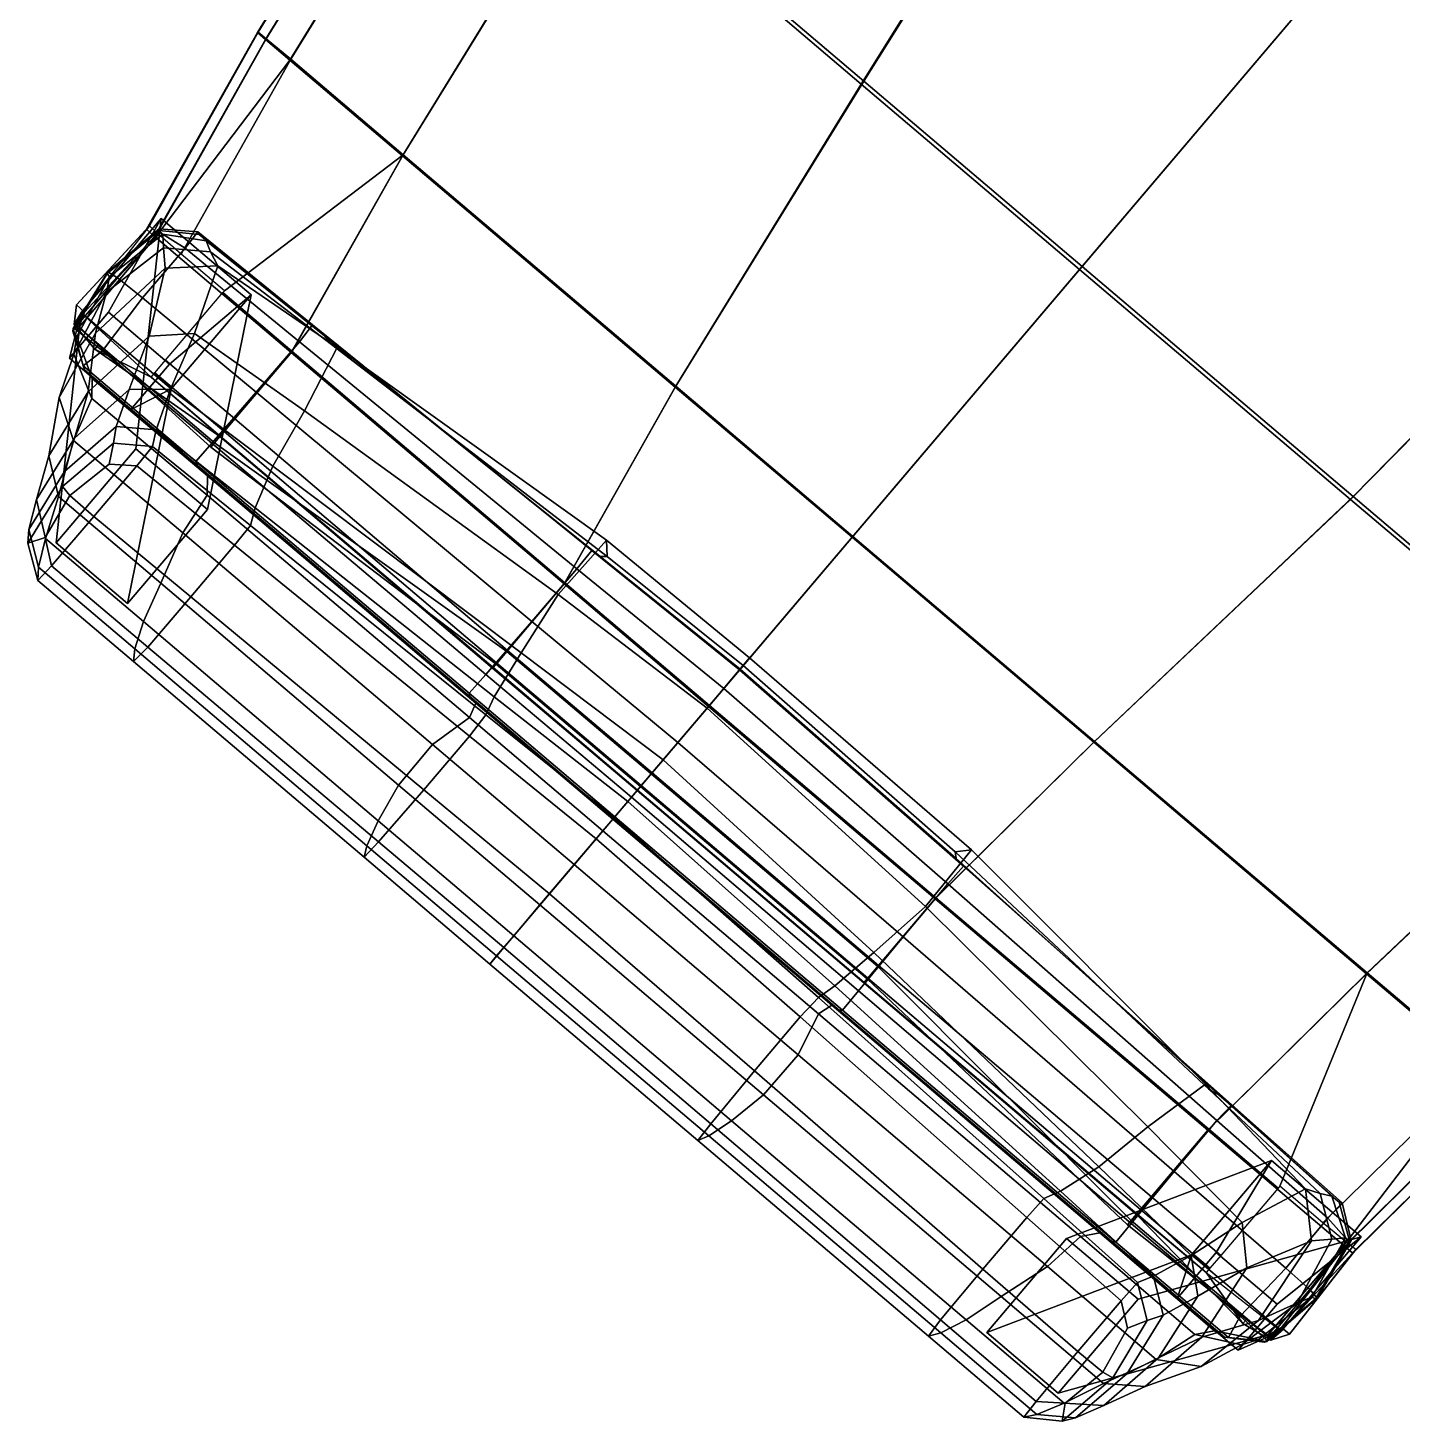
# Model space of a CAD drawing. Header units: millimetres. Extents: x -85 to 88, y -69 to 82.
# Drawn here: x -71.35 to -37.29, y -69.07 to -34.52 of the extents above; entities that cross this region are included whole.
import ezdxf

# ---------------------------------------------------------------- set-up
doc = ezdxf.new("R2010")
doc.units = ezdxf.units.MM
doc.header["$MEASUREMENT"] = 0
doc.layers.add('POLANTIS 1', color=41, linetype='Continuous')
doc.layers.add('POLANTIS 2', color=252, linetype='Continuous')

msp = doc.modelspace()

# ---------------------------------------------------------------- meshes
at = {"layer": 'POLANTIS 1'}
mesh = msp.add_polyface(dxfattribs=at)
corners = [(-9.926, -35.59, -36.719), (-10.893, -36.729, -36.719), (-12.406, -35.445, -36.719), (-11.438, -34.306, -36.719), (-13.56, -36.022, 6.89), (-11.332, -37.913, 6.89), (-9.352, -35.582, 6.89), (-11.581, -33.69, 6.89), (-11.581, -33.69, 6.89), (-9.352, -35.582, 6.89), (-9.926, -35.59, -36.719), (-11.438, -34.306, -36.719), (-9.352, -35.582, 6.89), (-11.332, -37.913, 6.89), (-10.893, -36.729, -36.719), (-9.926, -35.59, -36.719), (-11.332, -37.913, 6.89), (-13.56, -36.022, 6.89), (-12.406, -35.445, -36.719), (-10.893, -36.729, -36.719), (-13.56, -36.022, 6.89), (-11.581, -33.69, 6.89), (-11.438, -34.306, -36.719), (-12.406, -35.445, -36.719), (-42.865, -66.022, -36.719), (-41.898, -64.882, -36.719), (-40.385, -66.166, -36.719), (-41.352, -67.306, -36.719), (-43.835, -66.044, 59.603), (-45.607, -64.539, 59.603), (-47.587, -66.87, 59.603), (-45.814, -68.375, 59.603), (-40.284, -66.83, 6.89), (-42.512, -64.939, 6.89), (-42.865, -66.022, -36.719), (-41.352, -67.306, -36.719), (-42.512, -64.939, 6.89), (-40.533, -62.607, 6.89), (-41.898, -64.882, -36.719), (-42.865, -66.022, -36.719), (-40.533, -62.607, 6.89), (-38.304, -64.499, 6.89), (-40.385, -66.166, -36.719), (-41.898, -64.882, -36.719), (-38.304, -64.499, 6.89), (-40.284, -66.83, 6.89), (-41.352, -67.306, -36.719), (-40.385, -66.166, -36.719), (-45.814, -68.375, 59.603), (-47.587, -66.87, 59.603), (-42.512, -64.939, 6.89), (-40.284, -66.83, 6.89), (-47.587, -66.87, 59.603), (-45.607, -64.539, 59.603), (-40.533, -62.607, 6.89), (-42.512, -64.939, 6.89), (-45.607, -64.539, 59.603), (-43.835, -66.044, 59.603), (-38.304, -64.499, 6.89), (-40.533, -62.607, 6.89), (-43.835, -66.044, 59.603), (-45.814, -68.375, 59.603), (-40.284, -66.83, 6.89), (-38.304, -64.499, 6.89), (-45.626, -7.246, -36.719), (-47.139, -5.962, -36.719), (-46.171, -4.823, -36.719), (-44.659, -6.107, -36.719), (-46.257, -4.256, 6.89), (-48.236, -6.587, 6.89), (-46.007, -8.479, 6.89), (-44.028, -6.147, 6.89), (-46.171, -4.823, -36.719), (-46.257, -4.256, 6.89), (-44.028, -6.147, 6.89), (-44.659, -6.107, -36.719), (-47.139, -5.962, -36.719), (-48.236, -6.587, 6.89), (-46.257, -4.256, 6.89), (-46.171, -4.823, -36.719), (-45.626, -7.246, -36.719), (-46.007, -8.479, 6.89), (-48.236, -6.587, 6.89), (-47.139, -5.962, -36.719), (-44.659, -6.107, -36.719), (-44.028, -6.147, 6.89), (-46.007, -8.479, 6.89), (-45.626, -7.246, -36.719), (-69.357, -41.574, -36.719), (-67.844, -42.858, -36.719), (-68.812, -43.997, -36.719), (-70.324, -42.713, -36.719), (-68.882, -48.794, 59.603), (-66.903, -46.462, 59.603), (-68.675, -44.957, 59.603), (-70.655, -47.289, 59.603), (-68.812, -43.997, -36.719), (-67.8, -43.473, 6.89), (-70.029, -41.581, 6.89), (-70.324, -42.713, -36.719), (-67.844, -42.858, -36.719), (-65.821, -41.141, 6.89), (-67.8, -43.473, 6.89), (-68.812, -43.997, -36.719), (-69.357, -41.574, -36.719), (-68.049, -39.25, 6.89), (-65.821, -41.141, 6.89), (-67.844, -42.858, -36.719), (-70.324, -42.713, -36.719), (-70.029, -41.581, 6.89), (-68.049, -39.25, 6.89), (-69.357, -41.574, -36.719), (-67.8, -43.473, 6.89), (-68.882, -48.794, 59.603), (-70.655, -47.289, 59.603), (-70.029, -41.581, 6.89), (-65.821, -41.141, 6.89), (-66.903, -46.462, 59.603), (-68.882, -48.794, 59.603), (-67.8, -43.473, 6.89), (-68.049, -39.25, 6.89), (-68.675, -44.957, 59.603), (-66.903, -46.462, 59.603), (-65.821, -41.141, 6.89), (-70.029, -41.581, 6.89), (-70.655, -47.289, 59.603), (-68.675, -44.957, 59.603), (-68.049, -39.25, 6.89)]
mesh.append_faces([[corners[k] for k in face] for face in [(0, 1, 2, 3), (4, 5, 6, 7), (8, 9, 10, 11), (12, 13, 14, 15), (16, 17, 18, 19), (20, 21, 22, 23), (24, 25, 26, 27), (28, 29, 30, 31), (32, 33, 34, 35), (36, 37, 38, 39), (40, 41, 42, 43), (44, 45, 46, 47), (48, 49, 50, 51), (52, 53, 54, 55), (56, 57, 58, 59), (60, 61, 62, 63), (64, 65, 66, 67), (68, 69, 70, 71), (72, 73, 74, 75), (76, 77, 78, 79), (80, 81, 82, 83), (84, 85, 86, 87), (88, 89, 90, 91), (92, 93, 94, 95), (96, 97, 98, 99), (100, 101, 102, 103), (104, 105, 106, 107), (108, 109, 110, 111), (112, 113, 114, 115), (116, 117, 118, 119), (120, 121, 122, 123), (124, 125, 126, 127)]])
at = {"layer": 'POLANTIS 2'}
mesh = msp.add_polyface(dxfattribs=at)
corners = [(-68.009, -39.638, 11.916), (-69.327, -40.7, 11.619), (-69.402, -41.073, 16.36), (-67.987, -39.979, 16.699), (-69.384, -40.617, 11.276), (-68.094, -39.551, 11.523), (-68.095, -39.507, 10.955), (-69.368, -40.572, 10.725), (-69.129, -40.719, 10.235), (-68.061, -39.604, 10.464), (-67.109, -39.646, 11.614), (-66.933, -39.803, 12.044), (-64.003, -42.163, 12.111), (-64.24, -41.958, 11.638), (-68.009, -39.638, 11.916), (-68.094, -39.551, 11.523), (-66.824, -40.077, 16.861), (-67.987, -39.979, 16.699), (-63.83, -42.376, 16.968), (-67.454, -39.989, 10.466), (-68.51, -41.217, 10.073), (-69.129, -40.719, 10.235), (-68.061, -39.604, 10.464), (-67.139, -39.582, 11.034), (-64.297, -41.887, 11.043), (-64.619, -42.31, 10.473), (-68.095, -39.507, 10.955), (-67.139, -39.582, 11.034), (-67.454, -39.989, 10.466), (-68.061, -39.604, 10.464), (-67.109, -39.646, 11.614), (-67.139, -39.582, 11.034), (-64.297, -41.887, 11.043), (-69.678, -42.094, 27.217), (-67.946, -40.484, 27.527), (-66.646, -40.42, 27.707), (-66.824, -40.077, 16.861), (-67.221, -42.103, 42.537), (-68.342, -42.169, 42.434), (-62.069, -37.693, 11.252), (-55.305, -43.428, 11.703), (-50.697, -35.919, 12.128), (-57.448, -30.17, 11.577), (-48.793, -8.228, 5.527), (-48.119, -6.387, 5.495), (-47.912, -6.55, 5.21), (-48.555, -8.355, 5.23), (-62.049, -37.67, 5.263), (-66.48, -41.04, 5.187), (-67.551, -40.132, 5.187), (-64.838, -35.303, 5.263), (-66.52, -41.087, 5.186), (-64.801, -42.546, 5.186), (-68.149, -39.615, 5.285), (-65.442, -34.793, 5.381), (-60.182, -27.738, 5.305), (-60.788, -27.23, 5.437), (-57.394, -30.105, 5.305), (-48.153, -9.102, 10.592), (-46.347, -5.927, 10.435), (-46.934, -5.397, 9.838), (-48.732, -8.564, 9.98), (-69.947, -41.569, 9.858), (-70.091, -41.952, 10.448), (-68.192, -39.715, 10.62), (-68.215, -39.693, 10.012), (-50.633, -35.844, 5.305), (-55.289, -43.409, 5.263), (-44.376, -25.796, 11.698), (-51.09, -20.003, 11.237), (-65.442, -34.793, 5.381), (-65.647, -34.627, 5.736), (-60.998, -27.071, 5.832), (-60.788, -27.23, 5.437), (-68.149, -39.615, 5.285), (-68.336, -39.429, 5.579), (-65.652, -34.634, 6.687), (-61.01, -27.085, 6.838), (-54.321, -16.936, 5.35), (-53.71, -17.437, 5.231), (-47.94, -8.852, 5.132), (-48.555, -8.355, 5.23), (-50.921, -19.805, 5.231), (-45.151, -11.219, 5.132), (-65.461, -34.815, 10.406), (-64.859, -35.327, 11.055), (-60.233, -27.798, 11.334), (-60.831, -27.282, 10.657), (-64.859, -35.327, 11.055), (-65.461, -34.815, 10.406), (-68.192, -39.715, 10.62), (-64.824, -42.572, 10.747), (-44.161, -25.543, 5.231), (-54.321, -16.936, 5.35), (-54.548, -16.796, 5.706), (-54.583, -16.837, 6.66), (-48.843, -8.287, 6.402), (-54.444, -17.081, 10.384), (-53.857, -17.61, 11.035), (-45.397, -11.508, 10.728), (-47.308, -7.059, 5.114), (-47.912, -6.55, 5.21), (-47.106, -5.193, 8.116), (-48.892, -8.345, 8.235), (-46.934, -5.397, 9.838), (-48.732, -8.564, 9.98), (-68.411, -39.518, 8.272), (-70.144, -41.393, 8.145), (-65.657, -34.64, 8.597), (-61.023, -27.1, 8.803), (-60.831, -27.282, 10.657), (-54.617, -16.877, 8.573), (-54.444, -17.081, 10.384), (-70.208, -41.876, 8.128), (-70.03, -41.587, 6.89)]
mesh.append_faces([[corners[k] for k in face] for face in [(0, 1, 2, 3), (4, 1, 0, 5), (6, 7, 4, 5), (8, 7, 6, 9), (10, 11, 12, 13), (14, 11, 10, 15), (16, 11, 14, 17), (12, 11, 16, 18), (19, 20, 21, 22), (19, 23, 24, 25), (26, 27, 28, 29), (30, 31, 6, 5), (32, 27, 10, 13), (2, 33, 34, 3), (34, 35, 36, 3), (37, 35, 34, 38), (39, 40, 41, 42), (43, 44, 45, 46), (47, 48, 49, 50), (51, 48, 47, 52), (50, 49, 53, 54), (55, 50, 54, 56), (47, 50, 55, 57), (58, 59, 60, 61), (62, 63, 64, 65), (66, 67, 47, 57), (41, 68, 69, 42), (70, 71, 72, 73), (70, 74, 75, 71), (71, 75, 76, 76), (72, 71, 76, 77), (78, 79, 55, 56), (80, 79, 78, 81), (82, 79, 80, 83), (55, 79, 82, 57), (84, 85, 86, 87), (64, 88, 89, 65), (39, 85, 90, 91), (86, 85, 39, 42), (82, 92, 66, 57), (93, 94, 43, 46), (72, 94, 93, 73), (95, 94, 72, 77), (43, 94, 95, 96), (97, 98, 58, 61), (86, 98, 97, 87), (69, 98, 86, 42), (58, 98, 69, 99), (100, 80, 81, 101), (102, 44, 96, 103), (104, 102, 103, 105), (106, 107, 62, 65), (106, 75, 107, 107), (76, 75, 106, 108), (89, 108, 106, 65), (109, 108, 89, 110), (76, 108, 109, 77), (109, 111, 95, 77), (112, 111, 109, 110), (103, 111, 112, 105), (95, 111, 103, 96), (96, 44, 43, 43), (113, 107, 75, 114)]])
mesh = msp.add_polyface(dxfattribs=at)
corners = [(-11.347, -37.588, 5.21), (-11.153, -37.766, 5.495), (-12.497, -39.039, 5.527), (-12.66, -38.825, 5.23), (-13.208, -32.906, 5.104), (-19.968, -27.168, 5.104), (-19.705, -26.857, 5.218), (-12.944, -32.596, 5.205), (-20.249, -27.499, 5.099), (-13.489, -33.238, 5.099), (-9.937, -36.334, 8.106), (-9.634, -35.977, 8.094), (-9.84, -35.812, 9.807), (-10.149, -36.176, 9.825), (-9.57, -35.495, 8.089), (-9.798, -35.447, 9.36), (-9.564, -35.487, 6.89), (-9.629, -35.971, 6.89), (-9.927, -36.322, 6.89), (-13.798, -33.601, 10.547), (-10.987, -35.943, 10.435), (-10.756, -35.671, 10.419), (-13.55, -33.309, 10.525), (-10.369, -36.436, 9.838), (-10.149, -36.176, 9.825), (-13.462, -38.549, 10.592), (-12.837, -39.033, 9.98), (-16.285, -36.221, 10.728), (-12.944, -32.596, 5.205), (-12.861, -32.497, 5.491), (-11.059, -34.026, 5.477), (-11.14, -34.127, 5.201), (-12.867, -32.504, 6.349), (-11.403, -34.439, 5.104), (-11.684, -34.77, 5.099), (-13.232, -32.934, 10.495), (-10.444, -35.303, 10.398), (-10.177, -34.989, 9.811), (-12.965, -32.62, 9.895), (-9.84, -35.812, 9.807), (-9.798, -35.447, 9.36), (-9.84, -35.812, 9.807), (-10.444, -35.303, 10.398), (-13.232, -32.934, 10.495), (-19.705, -26.857, 5.218), (-19.62, -26.758, 5.544), (-19.626, -26.765, 6.454), (-19.724, -26.881, 10.098), (-19.99, -27.194, 10.728), (-19.99, -27.194, 10.728), (-20.321, -27.583, 10.777), (-23.117, -30.567, 11.048), (-30.258, -37.78, 11.698), (-23.451, -43.464, 11.237), (-38.568, -46.215, 12.128), (-31.799, -51.943, 11.577), (-19.9, -46.155, 5.35), (-20.494, -45.633, 5.231), (-13.25, -38.299, 5.132), (-12.66, -38.825, 5.23), (-23.283, -43.266, 5.231), (-16.039, -35.931, 5.132), (-38.504, -46.14, 5.305), (-30.043, -37.527, 5.231), (-31.744, -51.878, 5.305), (-22.799, -30.193, 5.132), (-19.725, -46.356, 5.706), (-19.9, -46.155, 5.35), (-19.759, -46.396, 6.66), (-12.546, -39.098, 6.402), (-20.641, -45.806, 11.035), (-20.023, -46.299, 10.384), (-20.606, -27.919, 10.812), (-11.948, -37.075, 5.114), (-11.347, -37.588, 5.21), (-12.932, -36.24, 5.114), (-20.386, -27.66, 5.098), (-13.626, -33.398, 5.098), (-10.139, -36.572, 8.116), (-12.596, -39.156, 8.235), (-10.369, -36.436, 9.838), (-12.837, -39.033, 9.98), (-9.57, -35.495, 8.089), (-9.564, -35.487, 6.89), (-10.08, -34.874, 6.89), (-10.084, -34.879, 8.1), (-12.873, -32.511, 8.165), (-19.632, -26.771, 8.323), (-20.023, -46.299, 10.384), (-19.794, -46.437, 8.573), (-11.14, -34.127, 5.201), (-11.82, -34.931, 5.098), (-45.29, -40.518, 12.456), (-37.671, -31.543, 11.973), (-31.138, -23.845, 11.239), (-37.429, -31.257, 5.231), (-30.777, -23.421, 5.132), (-45.222, -40.438, 5.305), (-28.765, -21.05, 10.971), (-28.517, -20.758, 5.098), (-44.376, -25.796, 11.698), (-50.697, -35.919, 12.128), (-44.161, -25.543, 5.231), (-50.633, -35.844, 5.305)]
mesh.append_faces([[corners[k] for k in face] for face in [(0, 1, 2, 3), (4, 5, 6, 7), (8, 5, 4, 9), (10, 11, 12, 13), (12, 11, 14, 15), (16, 14, 11, 17), (17, 11, 10, 18), (19, 20, 21, 22), (21, 20, 23, 24), (23, 20, 25, 26), (25, 20, 19, 27), (28, 29, 30, 31), (30, 29, 32, 32), (9, 4, 33, 34), (35, 36, 37, 38), (37, 36, 39, 40), (41, 42, 21, 24), (21, 42, 43, 22), (44, 45, 29, 28), (29, 45, 46, 32), (47, 48, 35, 38), (43, 49, 50, 22), (51, 52, 53, 27), (53, 52, 54, 55), (56, 57, 58, 59), (58, 57, 60, 61), (62, 63, 60, 64), (60, 63, 65, 61), (2, 66, 67, 3), (68, 66, 2, 69), (25, 70, 71, 26), (53, 70, 25, 27), (50, 72, 19, 22), (19, 72, 51, 27), (59, 58, 73, 74), (61, 75, 73, 58), (65, 76, 77, 61), (77, 76, 8, 9), (69, 1, 78, 79), (79, 78, 80, 81), (80, 78, 10, 13), (82, 83, 84, 85), (82, 85, 37, 40), (37, 85, 86, 38), (86, 85, 84, 30), (86, 30, 32, 32), (46, 87, 86, 32), (86, 87, 47, 38), (88, 89, 79, 81), (79, 89, 68, 69), (1, 18, 10, 78), (1, 69, 2, 2), (90, 33, 4, 7), (34, 91, 77, 9), (61, 77, 91, 75), (92, 54, 52, 93), (93, 52, 51, 94), (95, 96, 65, 63), (97, 95, 63, 62), (94, 51, 72, 98), (96, 99, 76, 65), (100, 101, 92, 93), (102, 95, 97, 103)]])
mesh = msp.add_polyface(dxfattribs=at)
corners = [(-70.141, -42.178, 11.333), (-69.327, -40.7, 11.619), (-69.384, -40.617, 11.276), (-70.238, -42.043, 11.032), (-69.402, -41.073, 16.36), (-70.21, -42.61, 16.04), (-69.233, -44.818, 59.942), (-70.495, -45.892, 59.712), (-70.315, -46.116, 60.201), (-69.34, -45.337, 60.244), (-70.446, -45.521, 57.094), (-69.162, -44.41, 57.328), (-70.231, -41.977, 10.496), (-69.368, -40.572, 10.725), (-69.129, -40.719, 10.235), (-70.2, -41.979, 10.008), (-70.595, -46.144, 41.807), (-70.918, -47.181, 50.213), (-71.138, -46.22, 50.295), (-70.834, -45.138, 41.895), (-69.502, -42.533, 10.023), (-68.51, -41.217, 10.073), (-65.696, -43.559, 10.077), (-66.792, -44.822, 10.008), (-69.129, -40.719, 10.235), (-70.2, -41.979, 10.008), (-67.454, -39.989, 10.466), (-64.619, -42.31, 10.473), (-70.315, -46.116, 60.201), (-69.715, -46.641, 60.364), (-68.648, -45.38, 60.431), (-69.34, -45.337, 60.244), (-69.952, -43, 10.951), (-69.978, -42.905, 10.42), (-67.189, -45.272, 10.42), (-67.146, -45.378, 10.949), (-70.231, -41.977, 10.496), (-70.238, -42.043, 11.032), (-69.502, -42.533, 10.023), (-70.2, -41.979, 10.008), (-67.189, -45.272, 10.42), (-69.978, -42.905, 10.42), (-68.17, -44.488, 57.409), (-68.267, -44.901, 60.02), (-65.835, -46.861, 60.03), (-65.722, -46.425, 57.421), (-68.267, -44.901, 60.02), (-68.17, -44.488, 57.409), (-68.267, -44.901, 60.02), (-69.233, -44.818, 59.942), (-65.835, -46.861, 60.03), (-66.231, -47.347, 60.439), (-57.747, -47.938, 10.491), (-58.862, -49.245, 10.087), (-64.297, -41.887, 11.043), (-57.377, -47.48, 11.065), (-57.326, -47.512, 11.684), (-57.377, -47.48, 11.065), (-64.297, -41.887, 11.043), (-64.24, -41.958, 11.638), (-63.685, -42.445, 27.797), (-57.01, -47.224, 27.946), (-56.992, -47.632, 17.152), (-63.83, -42.376, 16.968), (-58.208, -48.576, 42.648), (-64.497, -44.022, 42.574), (-70.193, -44.698, 50.54), (-69.86, -43.548, 42.163), (-71.327, -46.963, 56.86), (-68.839, -43.486, 50.787), (-68.342, -42.169, 42.434), (-70.574, -43.688, 26.912), (-70.222, -44.756, 26.809), (-70.595, -46.144, 41.807), (-70.834, -45.138, 41.895), (-69.766, -43.709, 15.935), (-70.21, -42.61, 16.04), (-67.509, -47.044, 26.805), (-66.909, -46.113, 15.927), (-67.821, -43.485, 50.874), (-67.221, -42.103, 42.537), (-65.28, -45.389, 50.893), (-67.821, -43.485, 50.874), (-67.221, -42.103, 42.537), (-70.574, -43.688, 26.912), (-69.678, -42.094, 27.217), (-67.946, -40.484, 27.527), (-66.646, -40.42, 27.707), (-66.824, -40.077, 16.861), (-64.003, -42.163, 12.111), (-57.166, -47.634, 12.224), (-70.141, -42.178, 11.333), (-69.756, -43.215, 11.238), (-66.897, -45.628, 11.233), (-58.062, -48.308, 11.046), (-55.305, -43.428, 11.703), (-62.069, -37.693, 11.252), (-64.824, -42.572, 10.747), (-69.61, -42.393, 9.85), (-69.694, -42.491, 8.135), (-66.595, -44.658, 8.2), (-66.814, -44.917, 9.934), (-70.208, -41.876, 8.128), (-70.127, -41.881, 9.849), (-70.03, -41.587, 6.89), (-68.298, -43.188, 5.513), (-66.589, -44.651, 6.384), (-67.942, -42.762, 5.155), (-66.223, -44.221, 5.155), (-66.49, -44.535, 5.244), (-68.208, -43.076, 5.241), (-68.192, -39.715, 10.62), (-70.091, -41.952, 10.448), (-66.723, -44.81, 10.545), (-70.091, -41.952, 10.448), (-69.947, -41.569, 9.858), (-66.723, -44.81, 10.545), (-62.049, -37.67, 5.263), (-55.289, -43.409, 5.263), (-58.041, -48.284, 5.186), (-64.801, -42.546, 5.186), (-59.463, -49.959, 5.155), (-69.947, -41.569, 9.858), (-70.144, -41.393, 8.145), (-70.208, -41.876, 8.128), (-70.127, -41.881, 9.849), (-66.583, -44.644, 5.526), (-66.52, -41.087, 5.186), (-68.208, -43.076, 5.241), (-66.49, -44.535, 5.244), (-50.697, -35.919, 12.128), (-50.918, -47.148, 11.971), (-45.29, -40.518, 12.456), (-50.633, -35.844, 5.305), (-45.222, -40.438, 5.305), (-50.904, -47.131, 5.263)]
mesh.append_faces([[corners[k] for k in face] for face in [(0, 1, 2, 3), (4, 1, 0, 5), (6, 7, 8, 9), (10, 7, 6, 11), (12, 13, 14, 15), (2, 13, 12, 3), (16, 17, 18, 19), (20, 21, 22, 23), (24, 21, 20, 25), (22, 21, 26, 27), (28, 29, 30, 31), (32, 33, 34, 35), (36, 33, 32, 37), (38, 33, 36, 39), (40, 41, 20, 23), (42, 43, 44, 45), (6, 46, 47, 11), (30, 48, 49, 31), (50, 48, 30, 51), (52, 53, 22, 27), (54, 55, 52, 27), (56, 57, 58, 59), (60, 61, 62, 63), (64, 61, 60, 65), (18, 66, 67, 19), (10, 66, 18, 68), (69, 66, 10, 11), (67, 66, 69, 70), (71, 72, 73, 74), (75, 72, 71, 76), (77, 72, 75, 78), (69, 79, 80, 70), (47, 79, 69, 11), (81, 82, 42, 45), (83, 82, 81, 65), (84, 85, 4, 5), (67, 85, 84, 19), (86, 85, 67, 70), (60, 87, 83, 65), (88, 87, 60, 63), (89, 90, 56, 59), (62, 90, 89, 63), (91, 92, 75, 76), (32, 92, 91, 37), (93, 92, 32, 35), (75, 92, 93, 78), (94, 95, 96, 97), (98, 99, 100, 101), (102, 99, 98, 103), (102, 104, 105, 99), (99, 105, 106, 100), (107, 108, 109, 110), (111, 112, 113, 97), (98, 114, 115, 103), (116, 114, 98, 101), (117, 118, 119, 120), (119, 121, 108, 120), (122, 123, 124, 125), (105, 126, 106, 106), (108, 107, 127, 120), (126, 105, 128, 129), (130, 95, 131, 132), (133, 134, 135, 118)]])
mesh = msp.add_polyface(dxfattribs=at)
corners = [(-49.105, -56.303, 42.648), (-50.382, -57.447, 50.935), (-44.812, -62.763, 50.893), (-43.59, -61.768, 42.574), (-44.104, -67.882, 57.094), (-44.461, -67.991, 59.712), (-45.714, -69.066, 59.483), (-45.383, -68.986, 56.86), (-44.712, -67.85, 60.201), (-45.642, -68.623, 59.904), (-43.607, -66.571, 59.942), (-44.102, -66.761, 60.244), (-43.215, -66.435, 57.328), (-48.097, -66.554, 50.213), (-45.665, -68.618, 50.213), (-46.345, -68.899, 56.782), (-48.728, -66.877, 56.782), (-46.345, -68.899, 56.782), (-45.665, -68.618, 50.213), (-44.681, -68.679, 50.295), (-44.694, -68.13, 41.807), (-43.663, -68.203, 41.895), (-44.694, -68.13, 41.807), (-47.225, -65.978, 41.805), (-42.938, -62.876, 10.077), (-40.171, -65.273, 10.073), (-41.308, -66.465, 10.023), (-44.007, -64.163, 10.008), (-47.681, -65.298, 60.368), (-45.327, -67.343, 60.364), (-44.257, -66.085, 60.431), (-46.589, -64.02, 60.439), (-44.712, -67.85, 60.201), (-44.102, -66.761, 60.244), (-46.363, -68.579, 59.972), (-45.642, -68.623, 59.904), (-48.735, -66.554, 59.973), (-46.667, -68.969, 59.406), (-45.714, -69.066, 59.483), (-45.714, -69.066, 59.483), (-46.667, -68.969, 59.406), (-45.383, -68.986, 56.86), (-44.387, -64.628, 10.42), (-41.598, -66.995, 10.42), (-41.695, -66.986, 10.951), (-44.498, -64.603, 10.949), (-41.598, -66.995, 10.42), (-44.387, -64.628, 10.42), (-46.174, -63.55, 60.03), (-43.846, -65.632, 60.02), (-43.454, -65.469, 57.409), (-45.762, -63.368, 57.421), (-43.454, -65.469, 57.409), (-43.846, -65.632, 60.02), (-43.607, -66.571, 59.942), (-43.846, -65.632, 60.02), (-46.174, -63.55, 60.03), (-50.765, -58.397, 10.01), (-49.659, -57.057, 10.087), (-48.55, -55.745, 10.491), (-41.882, -61.612, 10.473), (-48.159, -55.304, 11.065), (-41.516, -61.225, 11.043), (-41.516, -61.225, 11.043), (-48.159, -55.304, 11.065), (-48.199, -55.26, 11.684), (-41.596, -61.18, 11.638), (-48.372, -54.95, 17.152), (-47.966, -54.901, 27.946), (-42.166, -60.712, 27.797), (-42.074, -60.844, 16.968), (-42.252, -66.983, 42.163), (-43.332, -67.499, 50.54), (-42.357, -65.966, 50.787), (-41.138, -65.262, 42.434), (-43.385, -67.537, 26.809), (-42.274, -67.711, 26.912), (-43.663, -68.203, 41.895), (-42.426, -66.917, 15.935), (-41.27, -67.176, 16.04), (-46.083, -65.232, 26.805), (-45.262, -64.488, 15.927), (-41.255, -64.145, 42.537), (-42.521, -64.962, 50.874), (-42.521, -64.962, 50.874), (-41.255, -64.145, 42.537), (-42.274, -67.711, 26.912), (-40.847, -66.568, 27.217), (-39.687, -63.305, 27.707), (-48.345, -55.121, 12.224), (-41.836, -60.979, 12.111), (-41.94, -66.826, 11.238), (-40.854, -67.038, 11.333), (-44.785, -64.397, 11.233), (-38.176, -57.974, 11.252), (-44.933, -52.232, 11.703), (-48.865, -56.115, 11.046), (-42.107, -61.856, 10.747), (-43.866, -63.928, 5.526), (-50.625, -58.189, 5.579), (-50.533, -58.08, 5.257), (-43.773, -63.818, 5.244), (-50.288, -57.792, 10.778), (-44.006, -64.093, 10.545), (-43.878, -63.942, 8.2), (-41.236, -66.648, 8.135), (-41.152, -66.549, 9.85), (-44.097, -64.201, 9.934), (-43.871, -63.935, 6.384), (-42.15, -65.384, 5.513), (-43.773, -63.818, 5.244), (-43.506, -63.504, 5.155), (-41.787, -64.963, 5.155), (-42.055, -65.277, 5.241), (-40.639, -66.952, 10.448), (-38.74, -64.715, 10.62), (-40.639, -66.952, 10.448), (-44.006, -64.093, 10.545), (-48.845, -56.091, 5.186), (-44.917, -52.213, 5.263), (-38.157, -57.951, 5.263), (-42.084, -61.829, 5.186), (-50.533, -58.08, 5.257), (-50.266, -57.766, 5.155), (-40.366, -63.288, 5.186), (-42.055, -65.277, 5.241), (-50.918, -47.148, 11.971), (-38.568, -46.215, 12.128), (-45.29, -40.518, 12.456), (-50.904, -47.131, 5.263), (-45.222, -40.438, 5.305), (-38.504, -46.14, 5.305)]
mesh.append_faces([[corners[k] for k in face] for face in [(0, 1, 2, 3), (4, 5, 6, 7), (6, 5, 8, 9), (8, 5, 10, 11), (10, 5, 4, 12), (13, 14, 15, 16), (17, 18, 19, 7), (19, 18, 20, 21), (22, 14, 13, 23), (24, 25, 26, 27), (28, 29, 30, 31), (30, 29, 32, 33), (32, 29, 34, 35), (34, 29, 28, 36), (34, 37, 38, 35), (39, 40, 15, 41), (42, 43, 44, 45), (26, 46, 47, 27), (48, 49, 50, 51), (52, 53, 10, 12), (54, 55, 30, 33), (30, 55, 56, 31), (57, 58, 24, 27), (24, 58, 59, 60), (59, 61, 62, 60), (63, 64, 65, 66), (67, 68, 69, 70), (69, 68, 0, 3), (71, 72, 19, 21), (19, 72, 4, 7), (4, 72, 73, 12), (73, 72, 71, 74), (22, 75, 76, 77), (76, 75, 78, 79), (78, 75, 80, 81), (80, 75, 22, 23), (82, 83, 73, 74), (73, 83, 52, 12), (50, 84, 2, 51), (2, 84, 85, 3), (86, 87, 71, 21), (85, 88, 69, 3), (65, 89, 90, 66), (90, 89, 67, 70), (78, 91, 92, 79), (44, 91, 93, 45), (93, 91, 78, 81), (94, 95, 96, 97), (98, 99, 100, 101), (96, 102, 103, 97), (104, 105, 106, 107), (108, 109, 105, 104), (110, 111, 112, 113), (103, 114, 115, 97), (106, 116, 117, 107), (118, 119, 120, 121), (122, 123, 111, 110), (111, 123, 118, 121), (98, 109, 108, 108), (124, 112, 111, 121), (125, 109, 98, 101), (126, 95, 127, 128), (129, 130, 131, 119)]])
mesh = msp.add_polyface(dxfattribs=at)
corners = [(-59.555, -57.323, 59.977), (-59.903, -57.733, 59.406), (-54.748, -62.109, 59.406), (-54.429, -61.691, 59.976), (-59.903, -57.733, 59.406), (-59.734, -57.534, 56.782), (-54.478, -61.996, 56.782), (-54.748, -62.109, 59.406), (-59.791, -51.109, 57.449), (-59.13, -50.022, 50.935), (-65.28, -45.389, 50.893), (-65.722, -46.425, 57.421), (-58.208, -48.576, 42.648), (-64.497, -44.022, 42.574), (-62.66, -54.704, 59.976), (-61.542, -53.418, 60.379), (-67.315, -48.632, 60.368), (-68.383, -49.875, 59.973), (-60.407, -52.085, 60.456), (-66.231, -47.347, 60.439), (-60.005, -50.554, 10.01), (-60.415, -51.022, 10.42), (-67.189, -45.272, 10.42), (-66.792, -44.822, 10.008), (-67.189, -45.272, 10.42), (-60.415, -51.022, 10.42), (-60.401, -51.102, 10.945), (-67.146, -45.378, 10.949), (-60.004, -51.556, 60.051), (-65.835, -46.861, 60.03), (-65.835, -46.861, 60.03), (-60.004, -51.556, 60.051), (-71.352, -47.302, 59.483), (-70.495, -45.892, 59.712), (-70.446, -45.521, 57.094), (-71.327, -46.963, 56.86), (-70.315, -46.116, 60.201), (-70.927, -47.16, 59.904), (-71.085, -47.898, 56.782), (-70.918, -47.181, 50.213), (-68.487, -49.245, 50.213), (-68.703, -49.921, 56.782), (-71.138, -46.22, 50.295), (-70.918, -47.181, 50.213), (-71.085, -47.898, 56.782), (-70.595, -46.144, 41.807), (-68.06, -48.292, 41.805), (-68.648, -45.38, 60.431), (-69.715, -46.641, 60.364), (-70.766, -47.864, 59.972), (-70.315, -46.116, 60.201), (-70.927, -47.16, 59.904), (-71.102, -48.228, 59.406), (-68.736, -50.236, 59.406), (-71.352, -47.302, 59.483), (-71.102, -48.228, 59.406), (-71.352, -47.302, 59.483), (-71.327, -46.963, 56.86), (-68.736, -50.236, 59.406), (-62.672, -54.181, 50.213), (-62.953, -54.802, 56.782), (-62.163, -53.296, 41.801), (-65.696, -43.559, 10.077), (-58.862, -49.245, 10.087), (-63.021, -55.087, 59.406), (-63.021, -55.087, 59.406), (-70.222, -44.756, 26.809), (-67.509, -47.044, 26.805), (-61.325, -52.287, 26.787), (-60.404, -51.624, 15.9), (-66.909, -46.113, 15.927), (-66.897, -45.628, 11.233), (-60.248, -51.265, 11.215), (-59.729, -50.273, 5.257), (-59.822, -50.382, 5.579), (-66.583, -44.644, 5.526), (-66.49, -44.535, 5.244), (-59.828, -50.389, 6.489), (-66.589, -44.651, 6.384), (-59.749, -50.296, 10.137), (-59.485, -49.985, 10.778), (-66.723, -44.81, 10.545), (-66.814, -44.917, 9.934), (-66.723, -44.81, 10.545), (-59.485, -49.985, 10.778), (-58.062, -48.308, 11.046), (-64.824, -42.572, 10.747), (-66.223, -44.221, 5.155), (-59.463, -49.959, 5.155), (-59.729, -50.273, 5.257), (-66.49, -44.535, 5.244), (-66.595, -44.658, 8.2), (-59.833, -50.395, 8.358), (-56.483, -53.704, 57.466), (-55.604, -52.668, 50.961), (-58.427, -55.994, 60.384), (-57.267, -54.628, 60.467), (-56.395, -53.6, 10.012), (-56.807, -54.085, 10.42), (-56.807, -54.085, 10.42), (-56.84, -54.124, 10.941), (-56.821, -54.102, 60.065), (-56.821, -54.102, 60.065), (-59.311, -57.035, 50.213), (-58.66, -56.269, 41.797), (-55.244, -52.245, 10.093), (-57.098, -54.428, 15.874), (-57.811, -55.268, 26.77), (-56.855, -54.143, 11.198), (-56.15, -53.311, 5.265), (-56.242, -53.42, 5.61), (-56.248, -53.427, 6.553), (-56.169, -53.334, 10.259), (-55.905, -53.022, 10.918), (-55.905, -53.022, 10.918), (-54.481, -51.345, 11.224), (-55.883, -52.997, 5.155), (-56.15, -53.311, 5.265), (-58.041, -48.284, 5.186), (-54.462, -51.323, 5.186), (-56.253, -53.433, 8.453)]
mesh.append_faces([[corners[k] for k in face] for face in [(0, 1, 2, 3), (4, 5, 6, 7), (8, 9, 10, 11), (10, 9, 12, 13), (14, 15, 16, 17), (16, 15, 18, 19), (20, 21, 22, 23), (24, 25, 26, 27), (18, 28, 29, 19), (30, 31, 8, 11), (32, 33, 34, 35), (36, 33, 32, 37), (38, 39, 40, 41), (42, 43, 44, 35), (40, 39, 45, 46), (47, 48, 16, 19), (49, 48, 50, 51), (16, 48, 49, 17), (49, 52, 53, 17), (54, 52, 49, 51), (38, 55, 56, 57), (58, 55, 38, 41), (40, 59, 60, 41), (61, 59, 40, 46), (62, 63, 20, 23), (53, 64, 14, 17), (60, 65, 58, 41), (45, 66, 67, 46), (67, 68, 61, 46), (69, 68, 67, 70), (71, 72, 69, 70), (26, 72, 71, 27), (73, 74, 75, 76), (75, 74, 77, 78), (79, 80, 81, 82), (83, 84, 85, 86), (87, 88, 89, 90), (91, 92, 79, 82), (77, 92, 91, 78), (9, 8, 93, 94), (14, 0, 95, 15), (15, 95, 96, 18), (20, 97, 98, 21), (25, 99, 100, 26), (18, 96, 101, 28), (8, 31, 102, 93), (59, 103, 5, 60), (61, 104, 103, 59), (20, 63, 105, 97), (64, 1, 0, 14), (60, 5, 4, 65), (68, 69, 106, 107), (68, 107, 104, 61), (26, 100, 108, 72), (72, 108, 106, 69), (73, 109, 110, 74), (74, 110, 111, 77), (79, 112, 113, 80), (84, 114, 115, 85), (88, 116, 117, 89), (118, 119, 116, 88), (77, 111, 120, 92), (92, 120, 112, 79)]])
mesh = msp.add_polyface(dxfattribs=at)
corners = [(-44.812, -62.763, 50.893), (-50.382, -57.447, 50.935), (-51.348, -58.276, 57.449), (-45.762, -63.368, 57.421), (-47.681, -65.298, 60.368), (-53.342, -60.379, 60.379), (-54.429, -61.691, 59.976), (-48.735, -66.554, 59.973), (-52.211, -59.042, 60.456), (-46.589, -64.02, 60.439), (-44.387, -64.628, 10.42), (-51.161, -58.878, 10.42), (-50.765, -58.397, 10.01), (-44.007, -64.163, 10.008), (-51.241, -58.877, 10.945), (-51.161, -58.878, 10.42), (-44.387, -64.628, 10.42), (-44.498, -64.603, 10.949), (-46.174, -63.55, 60.03), (-51.754, -58.559, 60.051), (-51.754, -58.559, 60.051), (-46.174, -63.55, 60.03), (-49.033, -66.961, 59.406), (-46.667, -68.969, 59.406), (-46.363, -68.579, 59.972), (-46.345, -68.899, 56.782), (-46.667, -68.969, 59.406), (-49.033, -66.961, 59.406), (-48.728, -66.877, 56.782), (-54.478, -61.996, 56.782), (-53.911, -61.618, 50.213), (-48.097, -66.554, 50.213), (-53.12, -60.972, 41.801), (-47.225, -65.978, 41.805), (-54.748, -62.109, 59.406), (-54.748, -62.109, 59.406), (-52.261, -59.981, 26.787), (-46.083, -65.232, 26.805), (-51.756, -58.965, 15.9), (-45.262, -64.488, 15.927), (-51.427, -58.752, 11.215), (-44.785, -64.397, 11.233), (-50.631, -58.195, 6.489), (-50.625, -58.189, 5.579), (-43.866, -63.928, 5.526), (-43.871, -63.935, 6.384), (-44.006, -64.093, 10.545), (-50.288, -57.792, 10.778), (-50.552, -58.103, 10.137), (-44.097, -64.201, 9.934), (-50.637, -58.202, 8.358), (-43.878, -63.942, 8.2), (-56.483, -53.704, 57.466), (-55.604, -52.668, 50.961), (-54.52, -51.392, 42.691), (-49.105, -56.303, 42.648), (-58.427, -55.994, 60.384), (-59.555, -57.323, 59.977), (-57.267, -54.628, 60.467), (-56.807, -54.085, 10.42), (-56.395, -53.6, 10.012), (-56.84, -54.124, 10.941), (-56.807, -54.085, 10.42), (-56.821, -54.102, 60.065), (-56.821, -54.102, 60.065), (-59.734, -57.534, 56.782), (-59.311, -57.035, 50.213), (-58.66, -56.269, 41.797), (-55.244, -52.245, 10.093), (-49.659, -57.057, 10.087), (-54.104, -50.901, 10.502), (-48.55, -55.745, 10.491), (-53.712, -50.439, 11.079), (-48.159, -55.304, 11.065), (-53.703, -50.428, 11.711), (-48.199, -55.26, 11.684), (-48.159, -55.304, 11.065), (-53.712, -50.439, 11.079), (-53.463, -50.146, 28.018), (-47.966, -54.901, 27.946), (-53.621, -50.332, 17.242), (-48.372, -54.95, 17.152), (-57.098, -54.428, 15.874), (-57.811, -55.268, 26.77), (-48.345, -55.121, 12.224), (-53.698, -50.423, 12.287), (-56.855, -54.143, 11.198), (-54.481, -51.345, 11.224), (-48.865, -56.115, 11.046), (-44.933, -52.232, 11.703), (-50.918, -47.148, 11.971), (-56.242, -53.42, 5.61), (-56.15, -53.311, 5.265), (-50.533, -58.08, 5.257), (-56.248, -53.427, 6.553), (-55.905, -53.022, 10.918), (-56.169, -53.334, 10.259), (-55.905, -53.022, 10.918), (-50.288, -57.792, 10.778), (-54.462, -51.323, 5.186), (-50.904, -47.131, 5.263), (-44.917, -52.213, 5.263), (-48.845, -56.091, 5.186), (-56.15, -53.311, 5.265), (-55.883, -52.997, 5.155), (-50.266, -57.766, 5.155), (-50.533, -58.08, 5.257), (-56.253, -53.433, 8.453), (-59.13, -50.022, 50.935), (-58.208, -48.576, 42.648), (-58.862, -49.245, 10.087), (-57.747, -47.938, 10.491), (-57.377, -47.48, 11.065), (-57.377, -47.48, 11.065), (-57.326, -47.512, 11.684), (-57.01, -47.224, 27.946), (-56.992, -47.632, 17.152), (-57.166, -47.634, 12.224), (-55.305, -43.428, 11.703), (-58.062, -48.308, 11.046), (-55.289, -43.409, 5.263), (-58.041, -48.284, 5.186)]
mesh.append_faces([[corners[k] for k in face] for face in [(0, 1, 2, 3), (4, 5, 6, 7), (8, 5, 4, 9), (10, 11, 12, 13), (14, 15, 16, 17), (18, 19, 8, 9), (2, 20, 21, 3), (22, 23, 24, 7), (25, 26, 27, 28), (29, 30, 31, 28), (31, 30, 32, 33), (6, 34, 22, 7), (27, 35, 29, 28), (32, 36, 37, 33), (37, 36, 38, 39), (38, 40, 41, 39), (41, 40, 14, 17), (42, 43, 44, 45), (46, 47, 48, 49), (48, 50, 51, 49), (51, 50, 42, 45), (52, 2, 1, 53), (54, 53, 1, 55), (56, 57, 6, 5), (58, 56, 5, 8), (59, 60, 12, 11), (61, 62, 15, 14), (63, 58, 8, 19), (64, 20, 2, 52), (65, 66, 30, 29), (66, 67, 32, 30), (68, 69, 12, 60), (70, 71, 69, 68), (72, 73, 71, 70), (74, 75, 76, 77), (78, 54, 55, 79), (80, 78, 79, 81), (82, 38, 36, 83), (67, 83, 36, 32), (80, 81, 84, 85), (85, 84, 75, 74), (86, 61, 14, 40), (82, 86, 40, 38), (87, 88, 89, 90), (91, 92, 93, 43), (94, 91, 43, 42), (95, 96, 48, 47), (87, 97, 98, 88), (99, 100, 101, 102), (103, 104, 105, 106), (104, 99, 102, 105), (107, 94, 42, 50), (96, 107, 50, 48), (108, 53, 54, 109), (110, 111, 70, 68), (111, 112, 72, 70), (113, 114, 74, 77), (109, 54, 78, 115), (115, 78, 80, 116), (117, 116, 80, 85), (114, 117, 85, 74), (118, 119, 87, 90), (120, 100, 99, 121)]])
mesh = msp.add_polyface(dxfattribs=at)
corners = [(-39.437, -66.037, 11.276), (-39.528, -65.995, 11.619), (-40.854, -67.038, 11.333), (-40.705, -67.112, 11.032), (-39.883, -66.13, 16.36), (-41.27, -67.176, 16.04), (-38.694, -64.522, 11.916), (-39.034, -64.556, 16.699), (-38.595, -64.592, 11.523), (-39.395, -66.015, 10.725), (-38.551, -64.586, 10.955), (-39.579, -65.803, 10.235), (-38.653, -64.568, 10.464), (-40.641, -67.095, 10.496), (-40.648, -67.064, 10.008), (-41.836, -60.979, 12.111), (-39.032, -63.487, 12.044), (-38.848, -63.635, 11.614), (-41.596, -61.18, 11.638), (-38.694, -64.522, 11.916), (-38.595, -64.592, 11.523), (-39.32, -63.424, 16.861), (-39.034, -64.556, 16.699), (-42.074, -60.844, 16.968), (-41.308, -66.465, 10.023), (-40.171, -65.273, 10.073), (-39.579, -65.803, 10.235), (-40.648, -67.064, 10.008), (-39.131, -64.031, 10.466), (-38.653, -64.568, 10.464), (-42.938, -62.876, 10.077), (-41.882, -61.612, 10.473), (-41.695, -66.986, 10.951), (-41.598, -66.995, 10.42), (-40.641, -67.095, 10.496), (-40.705, -67.112, 11.032), (-41.308, -66.465, 10.023), (-40.648, -67.064, 10.008), (-41.516, -61.225, 11.043), (-38.78, -63.655, 11.034), (-39.131, -64.031, 10.466), (-38.78, -63.655, 11.034), (-38.551, -64.586, 10.955), (-38.653, -64.568, 10.464), (-38.78, -63.655, 11.034), (-38.848, -63.635, 11.614), (-41.516, -61.225, 11.043), (-40.847, -66.568, 27.217), (-42.274, -67.711, 26.912), (-42.252, -66.983, 42.163), (-39.539, -64.597, 27.527), (-41.138, -65.262, 42.434), (-39.32, -63.424, 16.861), (-39.687, -63.305, 27.707), (-41.255, -64.145, 42.537), (-42.166, -60.712, 27.797), (-39.687, -63.305, 27.707), (-40.854, -67.038, 11.333), (-41.94, -66.826, 11.238), (-38.568, -46.215, 12.128), (-44.933, -52.232, 11.703), (-38.176, -57.974, 11.252), (-31.799, -51.943, 11.577), (-38.157, -57.951, 5.263), (-40.326, -63.241, 5.187), (-40.366, -63.288, 5.186), (-42.084, -61.829, 5.186), (-35.368, -60.318, 5.263), (-39.256, -64.15, 5.187), (-38.649, -64.656, 5.285), (-34.767, -60.831, 5.381), (-28.955, -54.246, 5.305), (-28.356, -54.761, 5.437), (-31.744, -51.878, 5.305), (-41.152, -66.549, 9.85), (-41.236, -66.648, 8.135), (-40.545, -67.055, 8.128), (-40.563, -66.976, 9.849), (-42.15, -65.384, 5.513), (-40.289, -66.832, 6.89), (-38.74, -64.715, 10.62), (-40.639, -66.952, 10.448), (-40.285, -66.748, 9.858), (-38.715, -64.734, 10.012), (-40.285, -66.748, 9.858), (-40.639, -66.952, 10.448), (-44.917, -52.213, 5.263), (-38.504, -46.14, 5.305), (-28.164, -54.942, 5.832), (-34.57, -61.007, 5.736), (-34.767, -60.831, 5.381), (-28.356, -54.761, 5.437), (-38.435, -64.811, 5.579), (-38.649, -64.656, 5.285), (-34.575, -61.013, 6.687), (-28.177, -54.956, 6.838), (-20.494, -45.633, 5.231), (-19.9, -46.155, 5.35), (-23.283, -43.266, 5.231), (-29.006, -54.305, 11.334), (-35.389, -60.343, 11.055), (-34.785, -60.854, 10.406), (-28.399, -54.812, 10.657), (-34.785, -60.854, 10.406), (-35.389, -60.343, 11.055), (-38.74, -64.715, 10.62), (-42.107, -61.856, 10.747), (-19.9, -46.155, 5.35), (-19.725, -46.356, 5.706), (-19.759, -46.396, 6.66), (-20.023, -46.299, 10.384), (-20.641, -45.806, 11.035), (-23.451, -43.464, 11.237), (-40.545, -67.055, 8.128), (-40.079, -66.913, 8.145), (-40.563, -66.976, 9.849), (-38.51, -64.9, 8.272), (-34.581, -61.019, 8.597), (-28.189, -54.971, 8.803), (-28.399, -54.812, 10.657), (-19.794, -46.437, 8.573), (-20.023, -46.299, 10.384), (-40.289, -66.832, 6.89)]
mesh.append_faces([[corners[k] for k in face] for face in [(0, 1, 2, 3), (2, 1, 4, 5), (4, 1, 6, 7), (6, 1, 0, 8), (0, 9, 10, 8), (10, 9, 11, 12), (11, 9, 13, 14), (13, 9, 0, 3), (15, 16, 17, 18), (17, 16, 19, 20), (19, 16, 21, 22), (21, 16, 15, 23), (24, 25, 26, 27), (26, 25, 28, 29), (28, 25, 30, 31), (32, 33, 34, 35), (34, 33, 36, 37), (38, 39, 28, 31), (40, 41, 42, 43), (10, 44, 45, 8), (17, 41, 46, 18), (4, 47, 48, 5), (49, 47, 50, 51), (50, 47, 4, 7), (52, 53, 50, 7), (50, 53, 54, 51), (55, 56, 21, 23), (57, 58, 32, 35), (59, 60, 61, 62), (63, 64, 65, 66), (63, 67, 68, 64), (69, 68, 67, 70), (70, 67, 71, 72), (71, 67, 63, 73), (74, 75, 76, 77), (78, 79, 76, 75), (80, 81, 82, 83), (84, 85, 74, 77), (63, 86, 87, 73), (88, 89, 90, 91), (92, 93, 90, 89), (92, 89, 94, 94), (94, 89, 88, 95), (71, 96, 97, 72), (98, 96, 71, 73), (99, 100, 101, 102), (103, 104, 80, 83), (105, 100, 61, 106), (61, 100, 99, 62), (107, 108, 88, 91), (88, 108, 109, 95), (110, 111, 99, 102), (99, 111, 112, 62), (113, 114, 82, 115), (82, 114, 116, 83), (92, 116, 114, 114), (116, 92, 94, 117), (116, 117, 103, 83), (103, 117, 118, 119), (118, 117, 94, 95), (109, 120, 118, 95), (118, 120, 121, 119), (92, 114, 113, 122)]])

doc.saveas('drawing.dxf')
